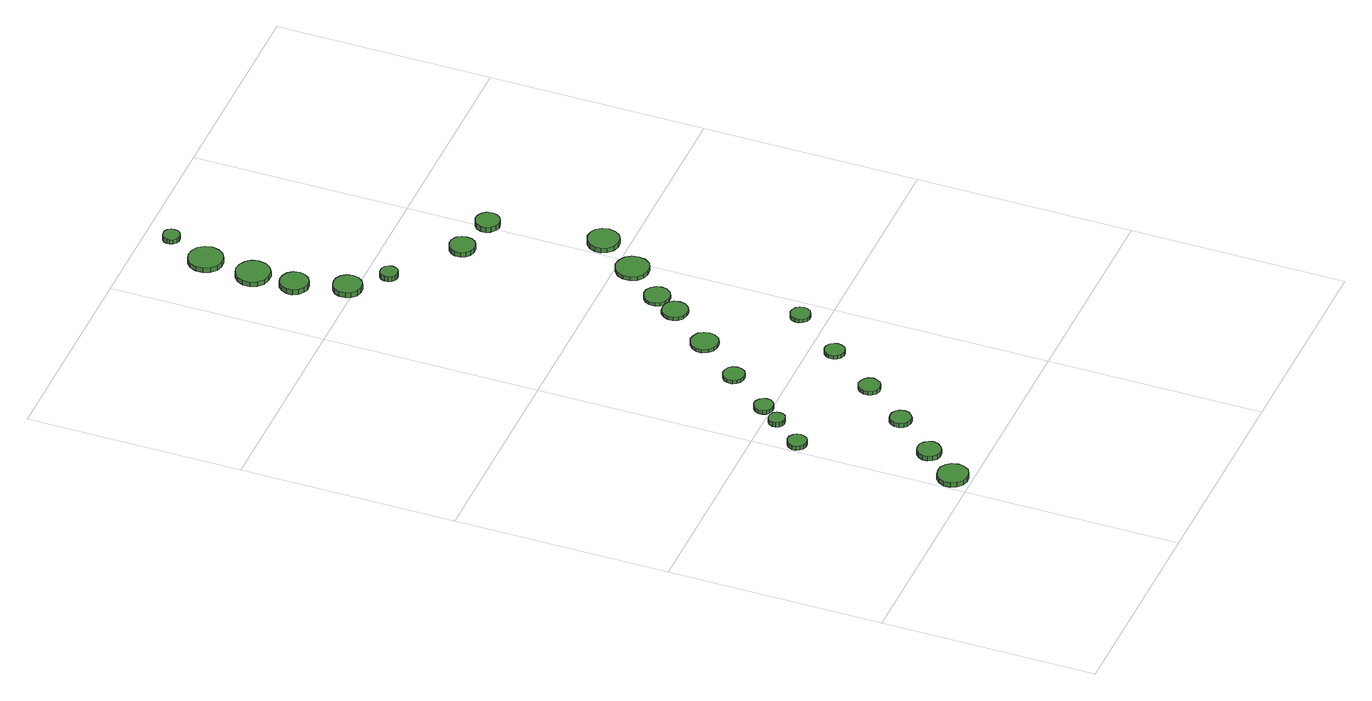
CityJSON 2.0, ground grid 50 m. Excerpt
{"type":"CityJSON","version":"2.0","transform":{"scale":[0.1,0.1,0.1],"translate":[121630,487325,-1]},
"CityObjects":{
"tree1":{"type":"SolitaryVegetationObject","attributes":{"function":"something"},"geometry":[{"type":"MultiSurface","lod":"1","boundaries":[[[0,1,2,3,4,5,6,7,8,9,10,11,12,13,14]],[[15,16,17,18,19,20,21,22,23,24,25,26,27,28,29]],[[0,29,28,1]],[[1,28,27,2]],[[2,27,26,3]],[[3,26,25,4]],[[4,25,24,5]],[[5,24,23,6]],[[6,23,22,7]],[[7,22,21,8]],[[8,21,20,9]],[[9,20,19,10]],[[10,19,18,11]],[[11,18,17,12]],[[12,17,16,13]],[[13,16,15,14]],[[14,15,29,0]]]}]},
"tree2":{"type":"SolitaryVegetationObject","attributes":{"function":"something"},"geometry":[{"type":"MultiSurface","lod":"1","boundaries":[[[30,31,32,33,34,35,36,37,38,39,40,41,42,43,44]],[[45,46,47,48,49,50,51,52,53,54,55,56,57,58,59]],[[30,59,58,31]],[[31,58,57,32]],[[32,57,56,33]],[[33,56,55,34]],[[34,55,54,35]],[[35,54,53,36]],[[36,53,52,37]],[[37,52,51,38]],[[38,51,50,39]],[[39,50,49,40]],[[40,49,48,41]],[[41,48,47,42]],[[42,47,46,43]],[[43,46,45,44]],[[44,45,59,30]]]}]},
"tree3":{"type":"SolitaryVegetationObject","attributes":{"function":"something"},"geometry":[{"type":"MultiSurface","lod":"1","boundaries":[[[60,61,62,63,64,65,66,67,68,69,70,71,72,73,74]],[[75,76,77,78,79,80,81,82,83,84,85,86,87,88,89]],[[60,89,88,61]],[[61,88,87,62]],[[62,87,86,63]],[[63,86,85,64]],[[64,85,84,65]],[[65,84,83,66]],[[66,83,82,67]],[[67,82,81,68]],[[68,81,80,69]],[[69,80,79,70]],[[70,79,78,71]],[[71,78,77,72]],[[72,77,76,73]],[[73,76,75,74]],[[74,75,89,60]]]}]},
"tree4":{"type":"SolitaryVegetationObject","attributes":{"function":"something"},"geometry":[{"type":"MultiSurface","lod":"1","boundaries":[[[90,91,92,93,94,95,96,97,98,99,100,101,102,103,104]],[[105,106,107,108,109,110,111,112,113,114,115,116,117,118,119]],[[90,119,118,91]],[[91,118,117,92]],[[92,117,116,93]],[[93,116,115,94]],[[94,115,114,95]],[[95,114,113,96]],[[96,113,112,97]],[[97,112,111,98]],[[98,111,110,99]],[[99,110,109,100]],[[100,109,108,101]],[[101,108,107,102]],[[102,107,106,103]],[[103,106,105,104]],[[104,105,119,90]]]}]},
"tree5":{"type":"SolitaryVegetationObject","attributes":{"function":"something"},"geometry":[{"type":"MultiSurface","lod":"1","boundaries":[[[120,121,122,123,124,125,126,127,128,129,130,131,132,133,134]],[[135,136,137,138,139,140,141,142,143,144,145,146,147,148,149]],[[120,149,148,121]],[[121,148,147,122]],[[122,147,146,123]],[[123,146,145,124]],[[124,145,144,125]],[[125,144,143,126]],[[126,143,142,127]],[[127,142,141,128]],[[128,141,140,129]],[[129,140,139,130]],[[130,139,138,131]],[[131,138,137,132]],[[132,137,136,133]],[[133,136,135,134]],[[134,135,149,120]]]}]},
"tree6":{"type":"SolitaryVegetationObject","attributes":{"function":"something"},"geometry":[{"type":"MultiSurface","lod":"1","boundaries":[[[150,151,152,153,154,155,156,157,158,159,160,161,162,163,164]],[[165,166,167,168,169,170,171,172,173,174,175,176,177,178,179]],[[150,179,178,151]],[[151,178,177,152]],[[152,177,176,153]],[[153,176,175,154]],[[154,175,174,155]],[[155,174,173,156]],[[156,173,172,157]],[[157,172,171,158]],[[158,171,170,159]],[[159,170,169,160]],[[160,169,168,161]],[[161,168,167,162]],[[162,167,166,163]],[[163,166,165,164]],[[164,165,179,150]]]}]},
"tree7":{"type":"SolitaryVegetationObject","attributes":{"function":"something"},"geometry":[{"type":"MultiSurface","lod":"1","boundaries":[[[180,181,182,183,184,185,186,187,188,189,190,191,192,193,194]],[[195,196,197,198,199,200,201,202,203,204,205,206,207,208,209]],[[180,209,208,181]],[[181,208,207,182]],[[182,207,206,183]],[[183,206,205,184]],[[184,205,204,185]],[[185,204,203,186]],[[186,203,202,187]],[[187,202,201,188]],[[188,201,200,189]],[[189,200,199,190]],[[190,199,198,191]],[[191,198,197,192]],[[192,197,196,193]],[[193,196,195,194]],[[194,195,209,180]]]}]},
"tree8":{"type":"SolitaryVegetationObject","attributes":{"function":"something"},"geometry":[{"type":"MultiSurface","lod":"1","boundaries":[[[210,211,212,213,214,215,216,217,218,219,220,221,222,223,224]],[[225,226,227,228,229,230,231,232,233,234,235,236,237,238,239]],[[210,239,238,211]],[[211,238,237,212]],[[212,237,236,213]],[[213,236,235,214]],[[214,235,234,215]],[[215,234,233,216]],[[216,233,232,217]],[[217,232,231,218]],[[218,231,230,219]],[[219,230,229,220]],[[220,229,228,221]],[[221,228,227,222]],[[222,227,226,223]],[[223,226,225,224]],[[224,225,239,210]]]}]},
"tree9":{"type":"SolitaryVegetationObject","attributes":{"function":"something"},"geometry":[{"type":"MultiSurface","lod":"1","boundaries":[[[240,241,242,243,244,245,246,247,248,249,250,251,252,253,254]],[[255,256,257,258,259,260,261,262,263,264,265,266,267,268,269]],[[240,269,268,241]],[[241,268,267,242]],[[242,267,266,243]],[[243,266,265,244]],[[244,265,264,245]],[[245,264,263,246]],[[246,263,262,247]],[[247,262,261,248]],[[248,261,260,249]],[[249,260,259,250]],[[250,259,258,251]],[[251,258,257,252]],[[252,257,256,253]],[[253,256,255,254]],[[254,255,269,240]]]}]},
"tree10":{"type":"SolitaryVegetationObject","attributes":{"function":"something"},"geometry":[{"type":"MultiSurface","lod":"1","boundaries":[[[270,271,272,273,274,275,276,277,278,279,280,281,282,283,284]],[[285,286,287,288,289,290,291,292,293,294,295,296,297,298,299]],[[270,299,298,271]],[[271,298,297,272]],[[272,297,296,273]],[[273,296,295,274]],[[274,295,294,275]],[[275,294,293,276]],[[276,293,292,277]],[[277,292,291,278]],[[278,291,290,279]],[[279,290,289,280]],[[280,289,288,281]],[[281,288,287,282]],[[282,287,286,283]],[[283,286,285,284]],[[284,285,299,270]]]}]},
"tree11":{"type":"SolitaryVegetationObject","attributes":{"function":"something"},"geometry":[{"type":"MultiSurface","lod":"1","boundaries":[[[300,301,302,303,304,305,306,307,308,309,310,311,312,313,314]],[[315,316,317,318,319,320,321,322,323,324,325,326,327,328,329]],[[300,329,328,301]],[[301,328,327,302]],[[302,327,326,303]],[[303,326,325,304]],[[304,325,324,305]],[[305,324,323,306]],[[306,323,322,307]],[[307,322,321,308]],[[308,321,320,309]],[[309,320,319,310]],[[310,319,318,311]],[[311,318,317,312]],[[312,317,316,313]],[[313,316,315,314]],[[314,315,329,300]]]}]},
"tree12":{"type":"SolitaryVegetationObject","attributes":{"function":"something"},"geometry":[{"type":"MultiSurface","lod":"1","boundaries":[[[330,331,332,333,334,335,336,337,338,339,340,341,342,343,344]],[[345,346,347,348,349,350,351,352,353,354,355,356,357,358,359]],[[330,359,358,331]],[[331,358,357,332]],[[332,357,356,333]],[[333,356,355,334]],[[334,355,354,335]],[[335,354,353,336]],[[336,353,352,337]],[[337,352,351,338]],[[338,351,350,339]],[[339,350,349,340]],[[340,349,348,341]],[[341,348,347,342]],[[342,347,346,343]],[[343,346,345,344]],[[344,345,359,330]]]}]},
"tree13":{"type":"SolitaryVegetationObject","attributes":{"function":"something"},"geometry":[{"type":"MultiSurface","lod":"1","boundaries":[[[360,361,362,363,364,365,366,367,368,369,370,371,372,373,374]],[[375,376,377,378,379,380,381,382,383,384,385,386,387,388,389]],[[360,389,388,361]],[[361,388,387,362]],[[362,387,386,363]],[[363,386,385,364]],[[364,385,384,365]],[[365,384,383,366]],[[366,383,382,367]],[[367,382,381,368]],[[368,381,380,369]],[[369,380,379,370]],[[370,379,378,371]],[[371,378,377,372]],[[372,377,376,373]],[[373,376,375,374]],[[374,375,389,360]]]}]},
"tree14":{"type":"SolitaryVegetationObject","attributes":{"function":"something"},"geometry":[{"type":"MultiSurface","lod":"1","boundaries":[[[390,391,392,393,394,395,396,397,398,399,400,401,402,403,404]],[[405,406,407,408,409,410,411,412,413,414,415,416,417,418,419]],[[390,419,418,391]],[[391,418,417,392]],[[392,417,416,393]],[[393,416,415,394]],[[394,415,414,395]],[[395,414,413,396]],[[396,413,412,397]],[[397,412,411,398]],[[398,411,410,399]],[[399,410,409,400]],[[400,409,408,401]],[[401,408,407,402]],[[402,407,406,403]],[[403,406,405,404]],[[404,405,419,390]]]}]},
"tree15":{"type":"SolitaryVegetationObject","attributes":{"function":"something"},"geometry":[{"type":"MultiSurface","lod":"1","boundaries":[[[420,421,422,423,424,425,426,427,428,429,430,431,432,433,434]],[[435,436,437,438,439,440,441,442,443,444,445,446,447,448,449]],[[420,449,448,421]],[[421,448,447,422]],[[422,447,446,423]],[[423,446,445,424]],[[424,445,444,425]],[[425,444,443,426]],[[426,443,442,427]],[[427,442,441,428]],[[428,441,440,429]],[[429,440,439,430]],[[430,439,438,431]],[[431,438,437,432]],[[432,437,436,433]],[[433,436,435,434]],[[434,435,449,420]]]}]},
"tree16":{"type":"SolitaryVegetationObject","attributes":{"function":"something"},"geometry":[{"type":"MultiSurface","lod":"1","boundaries":[[[450,451,452,453,454,455,456,457,458,459,460,461,462,463,464]],[[465,466,467,468,469,470,471,472,473,474,475,476,477,478,479]],[[450,479,478,451]],[[451,478,477,452]],[[452,477,476,453]],[[453,476,475,454]],[[454,475,474,455]],[[455,474,473,456]],[[456,473,472,457]],[[457,472,471,458]],[[458,471,470,459]],[[459,470,469,460]],[[460,469,468,461]],[[461,468,467,462]],[[462,467,466,463]],[[463,466,465,464]],[[464,465,479,450]]]}]},
"tree17":{"type":"SolitaryVegetationObject","attributes":{"function":"something"},"geometry":[{"type":"MultiSurface","lod":"1","boundaries":[[[480,481,482,483,484,485,486,487,488,489,490,491,492,493,494]],[[495,496,497,498,499,500,501,502,503,504,505,506,507,508,509]],[[480,509,508,481]],[[481,508,507,482]],[[482,507,506,483]],[[483,506,505,484]],[[484,505,504,485]],[[485,504,503,486]],[[486,503,502,487]],[[487,502,501,488]],[[488,501,500,489]],[[489,500,499,490]],[[490,499,498,491]],[[491,498,497,492]],[[492,497,496,493]],[[493,496,495,494]],[[494,495,509,480]]]}]},
"tree18":{"type":"SolitaryVegetationObject","attributes":{"function":"something"},"geometry":[{"type":"MultiSurface","lod":"1","boundaries":[[[510,511,512,513,514,515,516,517,518,519,520,521,522,523,524]],[[525,526,527,528,529,530,531,532,533,534,535,536,537,538,539]],[[510,539,538,511]],[[511,538,537,512]],[[512,537,536,513]],[[513,536,535,514]],[[514,535,534,515]],[[515,534,533,516]],[[516,533,532,517]],[[517,532,531,518]],[[518,531,530,519]],[[519,530,529,520]],[[520,529,528,521]],[[521,528,527,522]],[[522,527,526,523]],[[523,526,525,524]],[[524,525,539,510]]]}]},
"tree19":{"type":"SolitaryVegetationObject","attributes":{"function":"something"},"geometry":[{"type":"MultiSurface","lod":"1","boundaries":[[[540,541,542,543,544,545,546,547,548,549,550,551,552,553,554]],[[555,556,557,558,559,560,561,562,563,564,565,566,567,568,569]],[[540,569,568,541]],[[541,568,567,542]],[[542,567,566,543]],[[543,566,565,544]],[[544,565,564,545]],[[545,564,563,546]],[[546,563,562,547]],[[547,562,561,548]],[[548,561,560,549]],[[549,560,559,550]],[[550,559,558,551]],[[551,558,557,552]],[[552,557,556,553]],[[553,556,555,554]],[[554,555,569,540]]]}]},
"tree20":{"type":"SolitaryVegetationObject","attributes":{"function":"something"},"geometry":[{"type":"MultiSurface","lod":"1","boundaries":[[[570,571,572,573,574,575,576,577,578,579,580,581,582,583,584]],[[585,586,587,588,589,590,591,592,593,594,595,596,597,598,599]],[[570,599,598,571]],[[571,598,597,572]],[[572,597,596,573]],[[573,596,595,574]],[[574,595,594,575]],[[575,594,593,576]],[[576,593,592,577]],[[577,592,591,578]],[[578,591,590,579]],[[579,590,589,580]],[[580,589,588,581]],[[581,588,587,582]],[[582,587,586,583]],[[583,586,585,584]],[[584,585,599,570]]]}]},
"tree21":{"type":"SolitaryVegetationObject","attributes":{"function":"something"},"geometry":[{"type":"MultiSurface","lod":"1","boundaries":[[[600,601,602,603,604,605,606,607,608,609,610,611,612,613,614]],[[615,616,617,618,619,620,621,622,623,624,625,626,627,628,629]],[[600,629,628,601]],[[601,628,627,602]],[[602,627,626,603]],[[603,626,625,604]],[[604,625,624,605]],[[605,624,623,606]],[[606,623,622,607]],[[607,622,621,608]],[[608,621,620,609]],[[609,620,619,610]],[[610,619,618,611]],[[611,618,617,612]],[[612,617,616,613]],[[613,616,615,614]],[[614,615,629,600]]]}]},
"tree22":{"type":"SolitaryVegetationObject","attributes":{"function":"something"},"geometry":[{"type":"MultiSurface","lod":"1","boundaries":[[[630,631,632,633,634,635,636,637,638,639,640,641,642,643,644]],[[645,646,647,648,649,650,651,652,653,654,655,656,657,658,659]],[[630,659,658,631]],[[631,658,657,632]],[[632,657,656,633]],[[633,656,655,634]],[[634,655,654,635]],[[635,654,653,636]],[[636,653,652,637]],[[637,652,651,638]],[[638,651,650,639]],[[639,650,649,640]],[[640,649,648,641]],[[641,648,647,642]],[[642,647,646,643]],[[643,646,645,644]],[[644,645,659,630]]]}]},
"tree23":{"type":"SolitaryVegetationObject","attributes":{"function":"something"},"geometry":[{"type":"MultiSurface","lod":"1","boundaries":[[[660,661,662,663,664,665,666,667,668,669,670,671,672,673,674]],[[675,676,677,678,679,680,681,682,683,684,685,686,687,688,689]],[[660,689,688,661]],[[661,688,687,662]],[[662,687,686,663]],[[663,686,685,664]],[[664,685,684,665]],[[665,684,683,666]],[[666,683,682,667]],[[667,682,681,668]],[[668,681,680,669]],[[669,680,679,670]],[[670,679,678,671]],[[671,678,677,672]],[[672,677,676,673]],[[673,676,675,674]],[[674,675,689,660]]]}]}
},
"vertices":[
[75,43,18],[72,58,18],[64,69,18],[51,77,18],[37,78,18],[23,74,18],[12,64,18],[6,51,18],[6,36,18],[12,23,18],[23,13,18],[37,9,18],[51,10,18],[64,17,18],[72,29,18],[72,29,6],[64,17,6],[51,10,6],[37,9,6],[23,13,6],[12,23,6],[6,36,6],[6,51,6],[12,64,6],[23,74,6],[37,78,6],[51,77,6],[64,69,6],[72,58,6],[75,43,6],
[130,123,18],[127,134,18],[120,143,18],[111,149,18],[99,150,18],[88,147,18],[80,139,18],[75,129,18],[75,117,18],[80,107,18],[88,99,18],[99,96,18],[111,97,18],[120,103,18],[127,112,18],[127,112,6],[120,103,6],[111,97,6],[99,96,6],[88,99,6],[80,107,6],[75,117,6],[75,129,6],[80,139,6],[88,147,6],[99,150,6],[111,149,6],[120,143,6],[127,134,6],[130,123,6],
[49,403,18],[47,412,18],[42,419,18],[34,424,18],[25,425,18],[16,422,18],[9,416,18],[5,407,18],[5,398,18],[9,390,18],[16,383,18],[25,381,18],[34,382,18],[42,386,18],[47,394,18],[47,394,7],[42,386,7],[34,382,7],[25,381,7],[16,383,7],[9,390,7],[5,398,7],[5,407,7],[9,416,7],[16,422,7],[25,425,7],[34,424,7],[42,419,7],[47,412,7],[49,403,7],
[102,473,20],[101,480,20],[96,487,20],[89,490,20],[81,491,20],[74,489,20],[68,484,20],[65,476,20],[65,469,20],[68,461,20],[74,456,20],[81,454,20],[89,455,20],[96,458,20],[101,465,20],[101,465,8],[96,458,8],[89,455,8],[81,454,8],[74,456,8],[68,461,8],[65,469,8],[65,476,8],[68,484,8],[74,489,8],[81,491,8],[89,490,8],[96,487,8],[101,480,8],[102,473,8],
[211,223,17],[209,232,17],[203,241,17],[194,246,17],[184,247,17],[174,244,17],[167,237,17],[163,228,17],[163,218,17],[167,208,17],[174,202,17],[184,198,17],[194,199,17],[203,205,17],[209,213,17],[209,213,6],[203,205,6],[194,199,6],[184,198,6],[174,202,6],[167,208,6],[163,218,6],[163,228,6],[167,237,6],[174,244,6],[184,247,6],[194,246,6],[203,241,6],[209,232,6],[211,223,6],
[141,517,18],[139,526,18],[133,533,18],[125,538,18],[116,539,18],[107,536,18],[100,530,18],[97,521,18],[97,512,18],[100,504,18],[107,498,18],[116,495,18],[125,496,18],[133,500,18],[139,508,18],[139,508,8],[133,500,8],[125,496,8],[116,495,8],[107,498,8],[100,504,8],[97,512,8],[97,521,8],[100,530,8],[107,536,8],[116,539,8],[125,538,8],[133,533,8],[139,526,8],[141,517,8],
[294,328,17],[292,338,17],[286,346,17],[277,351,17],[266,353,17],[256,349,17],[249,342,17],[245,333,17],[245,323,17],[249,313,17],[256,306,17],[266,303,17],[277,304,17],[286,309,17],[292,318,17],[292,318,7],[286,309,7],[277,304,7],[266,303,7],[256,306,7],[249,313,7],[245,323,7],[245,333,7],[249,342,7],[256,349,7],[266,353,7],[277,351,7],[286,346,7],[292,338,7],[294,328,7],
[222,618,18],[220,628,18],[214,636,18],[205,641,18],[195,642,18],[185,639,18],[177,632,18],[173,623,18],[173,612,18],[177,603,18],[185,596,18],[195,593,18],[205,594,18],[214,599,18],[220,607,18],[220,607,9],[214,599,9],[205,594,9],[195,593,9],[185,596,9],[177,603,9],[173,612,9],[173,623,9],[177,632,9],[185,639,9],[195,642,9],[205,641,9],[214,636,9],[220,628,9],[222,618,9],
[381,444,17],[379,453,17],[374,461,17],[365,466,17],[356,467,17],[347,464,17],[340,457,17],[336,449,17],[336,439,17],[340,431,17],[347,424,17],[356,421,17],[365,422,17],[374,427,17],[379,435,17],[379,435,8],[374,427,8],[365,422,8],[356,421,8],[347,424,8],[340,431,8],[336,439,8],[336,449,8],[340,457,8],[347,464,8],[356,467,8],[365,466,8],[374,461,8],[379,453,8],[381,444,8],
[314,719,18],[311,732,18],[304,743,18],[292,749,18],[279,751,18],[267,747,18],[257,738,18],[251,726,18],[251,713,18],[257,701,18],[267,692,18],[279,688,18],[292,689,18],[304,696,18],[311,706,18],[311,706,10],[304,696,10],[292,689,10],[279,688,10],[267,692,10],[257,701,10],[251,713,10],[251,726,10],[257,738,10],[267,747,10],[279,751,10],[292,749,10],[304,743,10],[311,732,10],[314,719,10],
[394,820,18],[391,832,18],[384,842,18],[373,848,18],[361,849,18],[349,846,18],[340,837,18],[335,826,18],[335,814,18],[340,803,18],[349,795,18],[361,791,18],[373,792,18],[384,798,18],[391,808,18],[391,808,10],[384,798,10],[373,792,10],[361,791,10],[349,795,10],[340,803,10],[335,814,10],[335,826,10],[340,837,10],[349,846,10],[361,849,10],[373,848,10],[384,842,10],[391,832,10],[394,820,10],
[473,560,18],[471,570,18],[466,577,18],[457,582,18],[448,583,18],[439,580,18],[432,574,18],[428,565,18],[428,555,18],[432,547,18],[439,540,18],[448,537,18],[457,538,18],[466,543,18],[471,551,18],[471,551,9],[466,543,9],[457,538,9],[448,537,9],[439,540,9],[432,547,9],[428,555,9],[428,565,9],[432,574,9],[439,580,9],[448,583,9],[457,582,9],[466,577,9],[471,570,9],[473,560,9],
[214,1516,25],[211,1529,25],[203,1540,25],[191,1547,25],[178,1548,25],[165,1544,25],[154,1535,25],[149,1522,25],[149,1509,25],[154,1496,25],[165,1487,25],[178,1483,25],[191,1484,25],[203,1491,25],[211,1502,25],[211,1502,12],[203,1491,12],[191,1484,12],[178,1483,12],[165,1487,12],[154,1496,12],[149,1509,12],[149,1522,12],[154,1535,12],[165,1544,12],[178,1548,12],[191,1547,12],[203,1540,12],[211,1529,12],[214,1516,12],
[183,1628,24],[180,1642,24],[172,1653,24],[161,1659,24],[147,1661,24],[134,1657,24],[124,1647,24],[118,1635,24],[118,1621,24],[124,1609,24],[134,1600,24],[147,1595,24],[161,1597,24],[172,1604,24],[180,1615,24],[180,1615,11],[172,1604,11],[161,1597,11],[147,1595,11],[134,1600,11],[124,1609,11],[118,1621,11],[118,1635,11],[124,1647,11],[134,1657,11],[147,1661,11],[161,1659,11],[172,1653,11],[180,1642,11],[183,1628,11],
[428,875,18],[425,888,18],[418,898,18],[407,904,18],[395,905,18],[383,901,18],[374,893,18],[369,882,18],[369,869,18],[374,858,18],[383,850,18],[395,846,18],[407,847,18],[418,853,18],[425,863,18],[425,863,10],[418,853,10],[407,847,10],[395,846,10],[383,850,10],[374,858,10],[369,869,10],[369,882,10],[374,893,10],[383,901,10],[395,905,10],[407,904,10],[418,898,10],[425,888,10],[428,875,10],
[186,1724,26],[183,1740,26],[173,1753,26],[159,1761,26],[143,1763,26],[127,1758,26],[115,1747,26],[108,1732,26],[108,1716,26],[115,1701,26],[127,1690,26],[143,1685,26],[159,1686,26],[173,1695,26],[183,1708,26],[183,1708,14],[173,1695,14],[159,1686,14],[143,1685,14],[127,1690,14],[115,1701,14],[108,1716,14],[108,1732,14],[115,1747,14],[127,1758,14],[143,1763,14],[159,1761,14],[173,1753,14],[183,1740,14],[186,1724,14],
[276,1447,25],[274,1455,25],[269,1462,25],[262,1466,25],[253,1467,25],[245,1465,25],[239,1459,25],[236,1451,25],[236,1443,25],[239,1435,25],[245,1430,25],[253,1427,25],[262,1428,25],[269,1432,25],[274,1439,25],[274,1439,12],[269,1432,12],[262,1428,12],[253,1427,12],[245,1430,12],[239,1435,12],[236,1443,12],[236,1451,12],[239,1459,12],[245,1465,12],[253,1467,12],[262,1466,12],[269,1462,12],[274,1455,12],[276,1447,12],
[197,1838,25],[193,1854,25],[184,1868,25],[169,1876,25],[153,1878,25],[137,1873,25],[125,1862,25],[119,1847,25],[119,1830,25],[125,1815,25],[137,1804,25],[153,1799,25],[169,1801,25],[184,1809,25],[193,1822,25],[193,1822,13],[184,1809,13],[169,1801,13],[153,1799,13],[137,1804,13],[125,1815,13],[119,1830,13],[119,1847,13],[125,1862,13],[137,1873,13],[153,1878,13],[169,1876,13],[184,1868,13],[193,1854,13],[197,1838,13],
[510,962,18],[507,977,18],[498,990,18],[484,998,18],[468,1000,18],[453,995,18],[441,984,18],[435,970,18],[435,954,18],[441,939,18],[453,929,18],[468,924,18],[484,926,18],[498,933,18],[507,946,18],[507,946,9],[498,933,9],[484,926,9],[468,924,9],[453,929,9],[441,939,9],[435,954,9],[435,970,9],[441,984,9],[453,995,9],[468,1000,9],[484,998,9],[498,990,9],[507,977,9],[510,962,9],
[226,1938,24],[225,1946,24],[220,1953,24],[213,1957,24],[205,1957,24],[197,1955,24],[191,1950,24],[188,1942,24],[188,1934,24],[191,1927,24],[197,1922,24],[205,1919,24],[213,1920,24],[220,1924,24],[225,1930,24],[225,1930,12],[220,1924,12],[213,1920,12],[205,1919,12],[197,1922,12],[191,1927,12],[188,1934,12],[188,1942,12],[191,1950,12],[197,1955,12],[205,1957,12],[213,1957,12],[220,1953,12],[225,1946,12],[226,1938,12],
[434,1334,23],[432,1346,23],[425,1356,23],[414,1362,23],[402,1363,23],[390,1359,23],[381,1351,23],[376,1340,23],[376,1328,23],[381,1317,23],[390,1308,23],[402,1305,23],[414,1306,23],[425,1312,23],[432,1322,23],[432,1322,11],[425,1312,11],[414,1306,11],[402,1305,11],[390,1308,11],[381,1317,11],[376,1328,11],[376,1340,11],[381,1351,11],[390,1359,11],[402,1363,11],[414,1362,11],[425,1356,11],[432,1346,11],[434,1334,11],
[576,1056,21],[572,1071,21],[564,1083,21],[551,1090,21],[536,1092,21],[521,1087,21],[510,1077,21],[504,1063,21],[504,1048,21],[510,1035,21],[521,1025,21],[536,1020,21],[551,1021,21],[564,1029,21],[572,1041,21],[572,1041,9],[564,1029,9],[551,1021,9],[536,1020,9],[521,1025,9],[510,1035,9],[504,1048,9],[504,1063,9],[510,1077,9],[521,1087,9],[536,1092,9],[551,1090,9],[564,1083,9],[572,1071,9],[576,1056,9],
[534,1314,23],[532,1326,23],[525,1335,23],[515,1341,23],[504,1342,23],[493,1338,23],[484,1331,23],[479,1320,23],[479,1308,23],[484,1298,23],[493,1290,23],[504,1286,23],[515,1288,23],[525,1293,23],[532,1303,23],[532,1303,10],[525,1293,10],[515,1288,10],[504,1286,10],[493,1290,10],[484,1298,10],[479,1308,10],[479,1320,10],[484,1331,10],[493,1338,10],[504,1342,10],[515,1341,10],[525,1335,10],[532,1326,10],[534,1314,10]
]}
